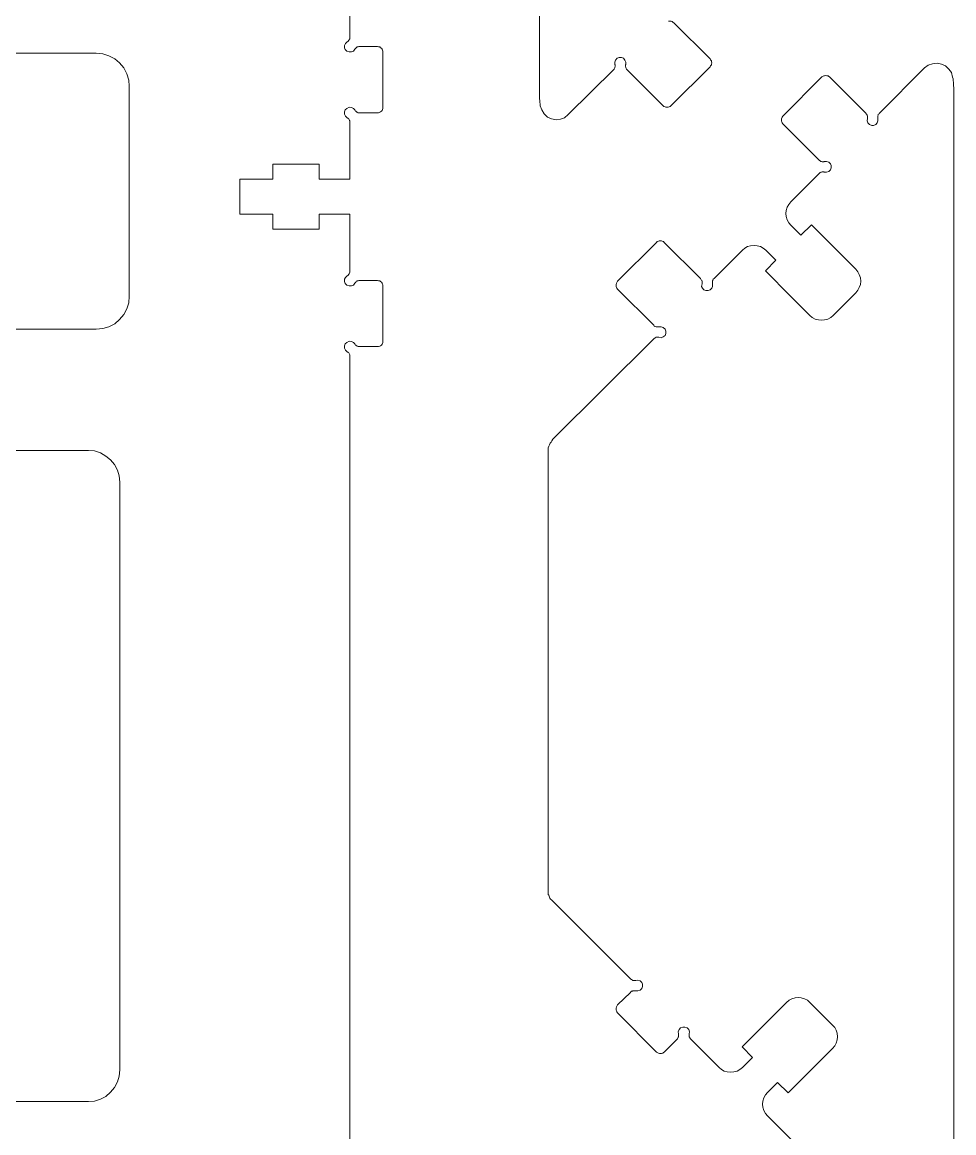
# Model space of a CAD drawing. Header units: inches. Extents: x 0 to 612, y 168 to 624.
# Drawn here: x 525.3 to 608.1, y 396.7 to 495.4 of the extents above; entities that cross this region are included whole.
import ezdxf

# ---------------------------------------------------------------- set-up
doc = ezdxf.new("R2010")
doc.units = ezdxf.units.IN
doc.header["$MEASUREMENT"] = 0
doc.layers.add('Capa 1', color=7, linetype='Continuous')

# ---------------------------------------------------------------- blocks, each defined once
blk = doc.blocks.new('block 2')
at = {"layer": 'Capa 1', "color": 7, "lineweight": 9, "true_color": 0xffffff}
blk.add_lwpolyline([(586.666, 472.168), (586.666, 472.237), (586.666, 472.306), (586.666, 472.375), (586.666, 472.445), (586.7, 472.479), (586.7, 472.548), (586.735, 472.583), (586.805, 472.652)], dxfattribs=at)
blk = doc.blocks.new('block 3')
at = {"layer": 'Capa 1', "color": 7, "lineweight": 9, "true_color": 0xffffff}
blk.add_lwpolyline([(586.805, 472.652), (589.33, 475.177)], dxfattribs=at)
blk = doc.blocks.new('block 4')
at = {"layer": 'Capa 1', "color": 7, "lineweight": 9, "true_color": 0xffffff}
blk.add_lwpolyline([(572.484, 458.367), (581.443, 467.291)], dxfattribs=at)
blk = doc.blocks.new('block 5')
at = {"layer": 'Capa 1', "color": 7, "lineweight": 9, "true_color": 0xffffff}
blk.add_lwpolyline([(591.405, 475.177), (592.305, 474.278)], dxfattribs=at)
blk = doc.blocks.new('block 6')
at = {"layer": 'Capa 1', "color": 7, "lineweight": 9, "true_color": 0xffffff}
blk.add_lwpolyline([(594.519, 476.492), (593.619, 477.391)], dxfattribs=at)
blk = doc.blocks.new('block 8')
at = {"layer": 'Capa 1', "color": 7, "lineweight": 9, "true_color": 0xffffff}
blk.add_lwpolyline([(572.484, 458.367), (572.381, 458.228), (572.312, 458.125), (572.242, 458.021), (572.173, 457.882), (572.104, 457.744), (572.069, 457.605), (572.069, 457.467), (572.069, 457.294)], dxfattribs=at)
blk = doc.blocks.new('block 9')
at = {"layer": 'Capa 1', "color": 7, "lineweight": 9, "true_color": 0xffffff}
blk.add_lwpolyline([(596.144, 481.992), (596.179, 482.026), (596.248, 482.061), (596.282, 482.095), (596.352, 482.095), (596.421, 482.13), (596.489, 482.13), (596.559, 482.13), (596.594, 482.095)], dxfattribs=at)
blk = doc.blocks.new('block 10')
at = {"layer": 'Capa 1', "color": 7, "lineweight": 9, "true_color": 0xffffff}
blk.add_lwpolyline([(585.594, 472.652), (585.629, 472.583), (585.663, 472.548), (585.697, 472.479), (585.732, 472.445), (585.732, 472.375), (585.732, 472.306), (585.732, 472.237), (585.732, 472.168)], dxfattribs=at)
blk = doc.blocks.new('block 11')
at = {"layer": 'Capa 1', "color": 7, "lineweight": 9, "true_color": 0xffffff}
blk.add_lwpolyline([(585.732, 472.168), (585.697, 471.96), (585.767, 471.788), (585.905, 471.649), (586.078, 471.58), (586.285, 471.58), (586.458, 471.649), (586.597, 471.788), (586.666, 471.96), (586.666, 472.168)], dxfattribs=at)
blk = doc.blocks.new('block 12')
at = {"layer": 'Capa 1', "color": 7, "lineweight": 9, "true_color": 0xffffff}
blk.add_lwpolyline([(599.396, 473.482), (595.452, 477.426)], dxfattribs=at)
blk = doc.blocks.new('block 13')
at = {"layer": 'Capa 1', "color": 7, "lineweight": 9, "true_color": 0xffffff}
blk.add_lwpolyline([(593.584, 471.096), (591.37, 473.344)], dxfattribs=at)
blk = doc.blocks.new('block 14')
at = {"layer": 'Capa 1', "color": 7, "lineweight": 9, "true_color": 0xffffff}
blk.add_lwpolyline([(592.305, 474.278), (591.37, 473.344)], dxfattribs=at)
blk = doc.blocks.new('block 15')
at = {"layer": 'Capa 1', "color": 7, "lineweight": 9, "true_color": 0xffffff}
blk.add_lwpolyline([(591.405, 475.177), (591.163, 475.35), (590.921, 475.489), (590.645, 475.558), (590.367, 475.592), (590.056, 475.558), (589.779, 475.489), (589.537, 475.35), (589.33, 475.177)], dxfattribs=at)
blk = doc.blocks.new('block 16')
at = {"layer": 'Capa 1', "color": 7, "lineweight": 9, "true_color": 0xffffff}
blk.add_lwpolyline([(585.594, 472.652), (582.377, 475.869)], dxfattribs=at)
blk = doc.blocks.new('block 17')
at = {"layer": 'Capa 1', "color": 7, "lineweight": 9, "true_color": 0xffffff}
blk.add_lwpolyline([(582.377, 475.869), (582.308, 475.938), (582.204, 475.973), (582.135, 476.008), (582.031, 476.008), (581.928, 476.008), (581.858, 475.973), (581.754, 475.938), (581.686, 475.869)], dxfattribs=at)
blk = doc.blocks.new('block 18')
at = {"layer": 'Capa 1', "color": 7, "lineweight": 9, "true_color": 0xffffff}
blk.add_lwpolyline([(581.686, 475.869), (578.226, 472.41)], dxfattribs=at)
blk = doc.blocks.new('block 19')
at = {"layer": 'Capa 1', "color": 7, "lineweight": 9, "true_color": 0xffffff}
blk.add_lwpolyline([(578.226, 472.41), (578.156, 472.306), (578.122, 472.237), (578.088, 472.133), (578.088, 472.064), (578.088, 471.96), (578.122, 471.857), (578.156, 471.788), (578.226, 471.718)], dxfattribs=at)
blk = doc.blocks.new('block 20')
at = {"layer": 'Capa 1', "color": 7, "lineweight": 9, "true_color": 0xffffff}
blk.add_lwpolyline([(578.226, 471.718), (581.443, 468.501)], dxfattribs=at)
blk = doc.blocks.new('block 21')
at = {"layer": 'Capa 1', "color": 7, "lineweight": 9, "true_color": 0xffffff}
blk.add_lwpolyline([(581.893, 468.363), (581.858, 468.363), (581.789, 468.363), (581.72, 468.363), (581.65, 468.363), (581.581, 468.397), (581.547, 468.397), (581.478, 468.432), (581.443, 468.501)], dxfattribs=at)
blk = doc.blocks.new('block 22')
at = {"layer": 'Capa 1', "color": 7, "lineweight": 9, "true_color": 0xffffff}
blk.add_lwpolyline([(581.893, 467.429), (582.101, 467.395), (582.273, 467.464), (582.446, 467.602), (582.516, 467.775), (582.516, 467.982), (582.446, 468.155), (582.273, 468.294), (582.101, 468.363), (581.893, 468.363)], dxfattribs=at)
blk = doc.blocks.new('block 23')
at = {"layer": 'Capa 1', "color": 7, "lineweight": 9, "true_color": 0xffffff}
blk.add_lwpolyline([(581.443, 467.291), (581.478, 467.325), (581.547, 467.36), (581.581, 467.395), (581.65, 467.429), (581.72, 467.429), (581.789, 467.429), (581.858, 467.429), (581.893, 467.429)], dxfattribs=at)
blk = doc.blocks.new('block 24')
at = {"layer": 'Capa 1', "color": 7, "lineweight": 9, "true_color": 0xffffff}
blk.add_lwpolyline([(572.069, 457.294), (572.069, 418.138)], dxfattribs=at)
blk = doc.blocks.new('block 25')
at = {"layer": 'Capa 1', "color": 7, "lineweight": 9, "true_color": 0xffffff}
blk.add_lwpolyline([(572.069, 418.138), (572.069, 418.034), (572.069, 417.93), (572.104, 417.861), (572.139, 417.757), (572.173, 417.688), (572.207, 417.584), (572.276, 417.515), (572.346, 417.446)], dxfattribs=at)
blk = doc.blocks.new('block 26')
at = {"layer": 'Capa 1', "color": 7, "lineweight": 9, "true_color": 0xffffff}
blk.add_lwpolyline([(572.346, 417.446), (579.367, 410.424)], dxfattribs=at)
blk = doc.blocks.new('block 27')
at = {"layer": 'Capa 1', "color": 7, "lineweight": 9, "true_color": 0xffffff}
blk.add_lwpolyline([(579.367, 410.424), (579.402, 410.39), (579.472, 410.355), (579.54, 410.32), (579.575, 410.286), (579.645, 410.286), (579.713, 410.286), (579.782, 410.286), (579.852, 410.286)], dxfattribs=at)
blk = doc.blocks.new('block 28')
at = {"layer": 'Capa 1', "color": 7, "lineweight": 9, "true_color": 0xffffff}
blk.add_lwpolyline([(579.852, 410.286), (580.024, 410.32), (580.232, 410.251), (580.371, 410.113), (580.439, 409.94), (580.439, 409.732), (580.371, 409.56), (580.232, 409.421), (580.024, 409.352), (579.852, 409.352)], dxfattribs=at)
blk = doc.blocks.new('block 29')
at = {"layer": 'Capa 1', "color": 7, "lineweight": 9, "true_color": 0xffffff}
blk.add_lwpolyline([(579.852, 409.352), (579.782, 409.352), (579.713, 409.352), (579.645, 409.352), (579.575, 409.352), (579.54, 409.317), (579.472, 409.317), (579.402, 409.283), (579.367, 409.213)], dxfattribs=at)
blk = doc.blocks.new('block 30')
at = {"layer": 'Capa 1', "color": 7, "lineweight": 9, "true_color": 0xffffff}
blk.add_lwpolyline([(579.367, 409.213), (578.226, 408.106)], dxfattribs=at)
blk = doc.blocks.new('block 31')
at = {"layer": 'Capa 1', "color": 7, "lineweight": 9, "true_color": 0xffffff}
blk.add_lwpolyline([(578.226, 408.106), (578.156, 408.003), (578.122, 407.934), (578.088, 407.83), (578.088, 407.761), (578.088, 407.657), (578.122, 407.553), (578.156, 407.484), (578.226, 407.415)], dxfattribs=at)
blk = doc.blocks.new('block 32')
at = {"layer": 'Capa 1', "color": 7, "lineweight": 9, "true_color": 0xffffff}
blk.add_lwpolyline([(578.226, 407.415), (581.686, 403.921)], dxfattribs=at)
blk = doc.blocks.new('block 33')
at = {"layer": 'Capa 1', "color": 7, "lineweight": 9, "true_color": 0xffffff}
blk.add_lwpolyline([(581.686, 403.921), (581.754, 403.887), (581.858, 403.817), (581.962, 403.783), (582.031, 403.783), (582.135, 403.783), (582.238, 403.817), (582.308, 403.887), (582.377, 403.921)], dxfattribs=at)
blk = doc.blocks.new('block 34')
at = {"layer": 'Capa 1', "color": 7, "lineweight": 9, "true_color": 0xffffff}
blk.add_lwpolyline([(582.377, 403.921), (583.519, 405.062)], dxfattribs=at)
blk = doc.blocks.new('block 35')
at = {"layer": 'Capa 1', "color": 7, "lineweight": 9, "true_color": 0xffffff}
blk.add_lwpolyline([(583.519, 405.062), (583.553, 405.097), (583.588, 405.167), (583.622, 405.236), (583.656, 405.271), (583.656, 405.339), (583.656, 405.409), (583.656, 405.478), (583.656, 405.547)], dxfattribs=at)
blk = doc.blocks.new('block 36')
at = {"layer": 'Capa 1', "color": 7, "lineweight": 9, "true_color": 0xffffff}
blk.add_lwpolyline([(583.656, 405.547), (583.622, 405.72), (583.691, 405.928), (583.83, 406.066), (584.037, 406.135), (584.21, 406.135), (584.418, 406.066), (584.556, 405.928), (584.625, 405.72), (584.591, 405.547)], dxfattribs=at)
blk = doc.blocks.new('block 37')
at = {"layer": 'Capa 1', "color": 7, "lineweight": 9, "true_color": 0xffffff}
blk.add_lwpolyline([(584.591, 405.547), (584.591, 405.478), (584.591, 405.409), (584.591, 405.339), (584.591, 405.271), (584.625, 405.236), (584.66, 405.167), (584.694, 405.097), (584.729, 405.062)], dxfattribs=at)
blk = doc.blocks.new('block 38')
at = {"layer": 'Capa 1', "color": 7, "lineweight": 9, "true_color": 0xffffff}
blk.add_lwpolyline([(584.729, 405.062), (587.254, 402.538)], dxfattribs=at)
blk = doc.blocks.new('block 39')
at = {"layer": 'Capa 1', "color": 7, "lineweight": 9, "true_color": 0xffffff}
blk.add_lwpolyline([(587.254, 402.538), (587.462, 402.365), (587.704, 402.226), (587.98, 402.157), (588.292, 402.123), (588.568, 402.157), (588.846, 402.226), (589.088, 402.365), (589.33, 402.538)], dxfattribs=at)
blk = doc.blocks.new('block 40')
at = {"layer": 'Capa 1', "color": 7, "lineweight": 9, "true_color": 0xffffff}
blk.add_lwpolyline([(589.33, 402.538), (590.229, 403.437)], dxfattribs=at)
blk = doc.blocks.new('block 41')
at = {"layer": 'Capa 1', "color": 7, "lineweight": 9, "true_color": 0xffffff}
blk.add_lwpolyline([(590.229, 403.437), (589.295, 404.371)], dxfattribs=at)
blk = doc.blocks.new('block 42')
at = {"layer": 'Capa 1', "color": 7, "lineweight": 9, "true_color": 0xffffff}
blk.add_lwpolyline([(589.295, 404.371), (593.238, 408.314)], dxfattribs=at)
blk = doc.blocks.new('block 43')
at = {"layer": 'Capa 1', "color": 7, "lineweight": 9, "true_color": 0xffffff}
blk.add_lwpolyline([(593.238, 408.314), (593.48, 408.522), (593.723, 408.66), (593.999, 408.729), (594.276, 408.764), (594.553, 408.729), (594.829, 408.66), (595.106, 408.522), (595.313, 408.314)], dxfattribs=at)
blk = doc.blocks.new('block 44')
at = {"layer": 'Capa 1', "color": 7, "lineweight": 9, "true_color": 0xffffff}
blk.add_lwpolyline([(595.313, 408.314), (597.32, 406.308)], dxfattribs=at)
blk = doc.blocks.new('block 45')
at = {"layer": 'Capa 1', "color": 7, "lineweight": 9, "true_color": 0xffffff}
blk.add_lwpolyline([(597.32, 406.308), (597.527, 406.101), (597.666, 405.858), (597.735, 405.582), (597.77, 405.271), (597.735, 404.994), (597.666, 404.717), (597.527, 404.475), (597.32, 404.232)], dxfattribs=at)
blk = doc.blocks.new('block 46')
at = {"layer": 'Capa 1', "color": 7, "lineweight": 9, "true_color": 0xffffff}
blk.add_lwpolyline([(597.32, 404.232), (593.377, 400.289)], dxfattribs=at)
blk = doc.blocks.new('block 47')
at = {"layer": 'Capa 1', "color": 7, "lineweight": 9, "true_color": 0xffffff}
blk.add_lwpolyline([(593.377, 400.289), (592.443, 401.223)], dxfattribs=at)
blk = doc.blocks.new('block 48')
at = {"layer": 'Capa 1', "color": 7, "lineweight": 9, "true_color": 0xffffff}
blk.add_lwpolyline([(592.443, 401.223), (591.543, 400.324)], dxfattribs=at)
blk = doc.blocks.new('block 49')
at = {"layer": 'Capa 1', "color": 7, "lineweight": 9, "true_color": 0xffffff}
blk.add_lwpolyline([(591.543, 400.324), (591.37, 400.116), (591.232, 399.839), (591.128, 399.563), (591.094, 399.286), (591.128, 399.009), (591.232, 398.732), (591.37, 398.456), (591.543, 398.249)], dxfattribs=at)
blk = doc.blocks.new('block 50')
at = {"layer": 'Capa 1', "color": 7, "lineweight": 9, "true_color": 0xffffff}
blk.add_lwpolyline([(591.543, 398.249), (594.068, 395.724)], dxfattribs=at)
blk = doc.blocks.new('block 64')
at = {"layer": 'Capa 1', "color": 7, "lineweight": 9, "true_color": 0xffffff}
blk.add_lwpolyline([(608.112, 390.466), (608.112, 489.325)], dxfattribs=at)
blk = doc.blocks.new('block 65')
at = {"layer": 'Capa 1', "color": 7, "lineweight": 9, "true_color": 0xffffff}
blk.add_lwpolyline([(608.112, 489.325), (608.112, 489.463), (608.112, 489.636), (608.077, 489.774), (608.077, 489.947), (608.077, 490.086), (608.043, 490.259), (608.043, 490.397), (608.009, 490.536)], dxfattribs=at)
blk = doc.blocks.new('block 66')
at = {"layer": 'Capa 1', "color": 7, "lineweight": 9, "true_color": 0xffffff}
blk.add_lwpolyline([(608.009, 490.536), (607.904, 490.951), (607.662, 491.262), (607.386, 491.539), (607.005, 491.711), (606.625, 491.781), (606.21, 491.746), (605.829, 491.607), (605.518, 491.366)], dxfattribs=at)
blk = doc.blocks.new('block 67')
at = {"layer": 'Capa 1', "color": 7, "lineweight": 9, "true_color": 0xffffff}
blk.add_lwpolyline([(601.505, 487.353), (605.518, 491.366)], dxfattribs=at)
blk = doc.blocks.new('block 68')
at = {"layer": 'Capa 1', "color": 7, "lineweight": 9, "true_color": 0xffffff}
blk.add_lwpolyline([(601.367, 486.869), (601.367, 486.938), (601.367, 487.007), (601.367, 487.077), (601.367, 487.111), (601.401, 487.18), (601.401, 487.25), (601.471, 487.284), (601.505, 487.353)], dxfattribs=at)
blk = doc.blocks.new('block 69')
at = {"layer": 'Capa 1', "color": 7, "lineweight": 9, "true_color": 0xffffff}
blk.add_lwpolyline([(600.434, 486.869), (600.398, 486.661), (600.468, 486.488), (600.606, 486.35), (600.813, 486.246), (600.986, 486.246), (601.194, 486.35), (601.298, 486.488), (601.367, 486.661), (601.367, 486.869)], dxfattribs=at)
blk = doc.blocks.new('block 70')
at = {"layer": 'Capa 1', "color": 7, "lineweight": 9, "true_color": 0xffffff}
blk.add_lwpolyline([(600.295, 487.353), (600.329, 487.284), (600.364, 487.25), (600.398, 487.18), (600.434, 487.111), (600.434, 487.077), (600.434, 487.007), (600.434, 486.938), (600.434, 486.869)], dxfattribs=at)
blk = doc.blocks.new('block 71')
at = {"layer": 'Capa 1', "color": 7, "lineweight": 9, "true_color": 0xffffff}
blk.add_lwpolyline([(600.295, 487.353), (597.078, 490.57)], dxfattribs=at)
blk = doc.blocks.new('block 72')
at = {"layer": 'Capa 1', "color": 7, "lineweight": 9, "true_color": 0xffffff}
blk.add_lwpolyline([(597.078, 490.57), (597.009, 490.604), (596.939, 490.674), (596.836, 490.674), (596.731, 490.708), (596.628, 490.674), (596.559, 490.674), (596.455, 490.604), (596.386, 490.57)], dxfattribs=at)
blk = doc.blocks.new('block 73')
at = {"layer": 'Capa 1', "color": 7, "lineweight": 9, "true_color": 0xffffff}
blk.add_lwpolyline([(596.386, 490.57), (592.927, 487.077)], dxfattribs=at)
blk = doc.blocks.new('block 74')
at = {"layer": 'Capa 1', "color": 7, "lineweight": 9, "true_color": 0xffffff}
blk.add_lwpolyline([(592.927, 487.077), (592.857, 487.007), (592.823, 486.938), (592.789, 486.834), (592.789, 486.73), (592.789, 486.661), (592.823, 486.558), (592.857, 486.488), (592.927, 486.385)], dxfattribs=at)
blk = doc.blocks.new('block 75')
at = {"layer": 'Capa 1', "color": 7, "lineweight": 9, "true_color": 0xffffff}
blk.add_lwpolyline([(592.927, 486.385), (596.144, 483.167)], dxfattribs=at)
blk = doc.blocks.new('block 76')
at = {"layer": 'Capa 1', "color": 7, "lineweight": 9, "true_color": 0xffffff}
blk.add_lwpolyline([(596.594, 483.064), (596.559, 483.029), (596.489, 483.029), (596.421, 483.029), (596.352, 483.064), (596.282, 483.064), (596.248, 483.099), (596.179, 483.133), (596.144, 483.167)], dxfattribs=at)
blk = doc.blocks.new('block 77')
at = {"layer": 'Capa 1', "color": 7, "lineweight": 9, "true_color": 0xffffff}
blk.add_lwpolyline([(596.594, 482.095), (596.801, 482.095), (597.009, 482.165), (597.146, 482.303), (597.216, 482.476), (597.216, 482.684), (597.146, 482.856), (597.009, 482.995), (596.801, 483.064), (596.594, 483.064)], dxfattribs=at)
blk = doc.blocks.new('block 78')
at = {"layer": 'Capa 1', "color": 7, "lineweight": 9, "true_color": 0xffffff}
blk.add_lwpolyline([(593.619, 479.467), (596.144, 481.992)], dxfattribs=at)
blk = doc.blocks.new('block 79')
at = {"layer": 'Capa 1', "color": 7, "lineweight": 9, "true_color": 0xffffff}
blk.add_lwpolyline([(593.619, 479.467), (593.445, 479.225), (593.308, 478.982), (593.203, 478.706), (593.169, 478.429), (593.203, 478.152), (593.308, 477.875), (593.445, 477.599), (593.619, 477.391)], dxfattribs=at)
blk = doc.blocks.new('block 80')
at = {"layer": 'Capa 1', "color": 7, "lineweight": 9, "true_color": 0xffffff}
blk.add_lwpolyline([(595.452, 477.426), (594.519, 476.492)], dxfattribs=at)
blk = doc.blocks.new('block 81')
at = {"layer": 'Capa 1', "color": 7, "lineweight": 9, "true_color": 0xffffff}
blk.add_lwpolyline([(599.396, 473.482), (599.568, 473.24), (599.707, 472.998), (599.811, 472.722), (599.845, 472.41), (599.811, 472.133), (599.707, 471.857), (599.568, 471.615), (599.396, 471.372)], dxfattribs=at)
blk = doc.blocks.new('block 82')
at = {"layer": 'Capa 1', "color": 7, "lineweight": 9, "true_color": 0xffffff}
blk.add_lwpolyline([(597.39, 469.366), (599.396, 471.372)], dxfattribs=at)
blk = doc.blocks.new('block 83')
at = {"layer": 'Capa 1', "color": 7, "lineweight": 9, "true_color": 0xffffff}
blk.add_lwpolyline([(597.39, 469.366), (597.182, 469.193), (596.904, 469.055), (596.628, 468.986), (596.352, 468.951), (596.075, 468.986), (595.798, 469.055), (595.521, 469.193), (595.313, 469.366)], dxfattribs=at)
blk = doc.blocks.new('block 84')
at = {"layer": 'Capa 1', "color": 7, "lineweight": 9, "true_color": 0xffffff}
blk.add_lwpolyline([(593.584, 471.096), (595.313, 469.366)], dxfattribs=at)
blk = doc.blocks.new('block 90')
at = {"layer": 'Capa 1', "color": 7, "lineweight": 9, "true_color": 0xffffff}
blk.add_lwpolyline([(571.343, 488.01), (571.48, 487.63), (571.688, 487.284), (572, 487.007), (572.346, 486.834), (572.761, 486.765), (573.142, 486.8), (573.521, 486.938), (573.833, 487.215)], dxfattribs=at)
blk = doc.blocks.new('block 154')
at = {"layer": 'Capa 1', "color": 7, "lineweight": 9, "true_color": 0xffffff}
blk.add_lwpolyline([(571.273, 588.08), (571.273, 489.256)], dxfattribs=at)
blk = doc.blocks.new('block 155')
at = {"layer": 'Capa 1', "color": 7, "lineweight": 9, "true_color": 0xffffff}
blk.add_lwpolyline([(571.273, 489.256), (571.273, 489.083), (571.273, 488.944), (571.273, 488.771), (571.273, 488.633), (571.308, 488.46), (571.308, 488.322), (571.343, 488.148), (571.343, 488.01)], dxfattribs=at)
blk = doc.blocks.new('block 156')
at = {"layer": 'Capa 1', "color": 7, "lineweight": 9, "true_color": 0xffffff}
blk.add_lwpolyline([(577.88, 491.228), (573.833, 487.215)], dxfattribs=at)
blk = doc.blocks.new('block 157')
at = {"layer": 'Capa 1', "color": 7, "lineweight": 9, "true_color": 0xffffff}
blk.add_lwpolyline([(577.983, 491.677), (578.019, 491.642), (578.019, 491.573), (578.019, 491.504), (577.983, 491.435), (577.983, 491.366), (577.949, 491.331), (577.915, 491.262), (577.88, 491.228)], dxfattribs=at)
blk = doc.blocks.new('block 158')
at = {"layer": 'Capa 1', "color": 7, "lineweight": 9, "true_color": 0xffffff}
blk.add_lwpolyline([(578.953, 491.677), (578.953, 491.884), (578.884, 492.058), (578.745, 492.23), (578.572, 492.299), (578.364, 492.299), (578.191, 492.23), (578.053, 492.058), (577.983, 491.884), (577.983, 491.677)], dxfattribs=at)
blk = doc.blocks.new('block 159')
at = {"layer": 'Capa 1', "color": 7, "lineweight": 9, "true_color": 0xffffff}
blk.add_lwpolyline([(579.057, 491.228), (579.021, 491.262), (578.987, 491.331), (578.953, 491.366), (578.953, 491.435), (578.918, 491.504), (578.918, 491.573), (578.918, 491.642), (578.953, 491.677)], dxfattribs=at)
blk = doc.blocks.new('block 160')
at = {"layer": 'Capa 1', "color": 7, "lineweight": 9, "true_color": 0xffffff}
blk.add_lwpolyline([(579.057, 491.228), (582.273, 488.01)], dxfattribs=at)
blk = doc.blocks.new('block 161')
at = {"layer": 'Capa 1', "color": 7, "lineweight": 9, "true_color": 0xffffff}
blk.add_lwpolyline([(582.273, 488.01), (582.343, 487.941), (582.446, 487.907), (582.516, 487.872), (582.619, 487.872), (582.723, 487.872), (582.826, 487.907), (582.896, 487.941), (582.965, 488.01)], dxfattribs=at)
blk = doc.blocks.new('block 162')
at = {"layer": 'Capa 1', "color": 7, "lineweight": 9, "true_color": 0xffffff}
blk.add_lwpolyline([(582.965, 488.01), (586.458, 491.469)], dxfattribs=at)
blk = doc.blocks.new('block 163')
at = {"layer": 'Capa 1', "color": 7, "lineweight": 9, "true_color": 0xffffff}
blk.add_lwpolyline([(586.458, 491.469), (586.493, 491.539), (586.562, 491.642), (586.562, 491.711), (586.597, 491.815), (586.562, 491.919), (586.562, 491.988), (586.493, 492.092), (586.458, 492.161)], dxfattribs=at)
blk = doc.blocks.new('block 164')
at = {"layer": 'Capa 1', "color": 7, "lineweight": 9, "true_color": 0xffffff}
blk.add_lwpolyline([(586.458, 492.161), (583.241, 495.378)], dxfattribs=at)
blk = doc.blocks.new('block 165')
at = {"layer": 'Capa 1', "color": 7, "lineweight": 9, "true_color": 0xffffff}
blk.add_lwpolyline([(582.758, 495.517), (582.826, 495.517), (582.896, 495.517), (582.965, 495.517), (582.999, 495.517), (583.068, 495.482), (583.138, 495.447), (583.172, 495.413), (583.241, 495.378)], dxfattribs=at)
blk = doc.blocks.new('block 2497')
at = {"layer": 'Capa 1', "color": 7, "lineweight": 9, "true_color": 0xffffff}
blk.add_lwpolyline([(554.428, 465.734), (554.428, 376.457)], dxfattribs=at)
blk = doc.blocks.new('block 2498')
at = {"layer": 'Capa 1', "color": 7, "lineweight": 9, "true_color": 0xffffff}
blk.add_lwpolyline([(554.428, 465.734), (554.428, 465.803), (554.428, 465.873), (554.394, 465.942), (554.358, 465.977), (554.324, 466.045), (554.289, 466.08), (554.255, 466.115), (554.186, 466.149)], dxfattribs=at)
blk = doc.blocks.new('block 2499')
at = {"layer": 'Capa 1', "color": 7, "lineweight": 9, "true_color": 0xffffff}
blk.add_lwpolyline([(554.878, 466.841), (554.739, 466.979), (554.566, 467.048), (554.358, 467.083), (554.151, 466.979), (554.013, 466.841), (553.943, 466.668), (553.943, 466.46), (554.048, 466.288), (554.186, 466.149)], dxfattribs=at)
blk = doc.blocks.new('block 2500')
at = {"layer": 'Capa 1', "color": 7, "lineweight": 9, "true_color": 0xffffff}
blk.add_lwpolyline([(554.878, 466.841), (554.912, 466.772), (554.947, 466.737), (554.981, 466.703), (555.051, 466.668), (555.085, 466.634), (555.154, 466.599), (555.224, 466.599), (555.293, 466.599)], dxfattribs=at)
blk = doc.blocks.new('block 2501')
at = {"layer": 'Capa 1', "color": 7, "lineweight": 9, "true_color": 0xffffff}
blk.add_lwpolyline([(556.884, 466.599), (555.293, 466.599)], dxfattribs=at)
blk = doc.blocks.new('block 2502')
at = {"layer": 'Capa 1', "color": 7, "lineweight": 9, "true_color": 0xffffff}
blk.add_lwpolyline([(556.884, 466.599), (556.987, 466.599), (557.092, 466.634), (557.161, 466.668), (557.229, 466.737), (557.299, 466.807), (557.334, 466.875), (557.368, 466.979), (557.368, 467.083)], dxfattribs=at)
blk = doc.blocks.new('block 2503')
at = {"layer": 'Capa 1', "color": 7, "lineweight": 9, "true_color": 0xffffff}
blk.add_lwpolyline([(557.368, 471.995), (557.368, 467.083)], dxfattribs=at)
blk = doc.blocks.new('block 2504')
at = {"layer": 'Capa 1', "color": 7, "lineweight": 9, "true_color": 0xffffff}
blk.add_lwpolyline([(557.368, 471.995), (557.368, 472.064), (557.334, 472.168), (557.299, 472.237), (557.229, 472.341), (557.161, 472.375), (557.092, 472.445), (556.987, 472.445), (556.884, 472.479)], dxfattribs=at)
blk = doc.blocks.new('block 2505')
at = {"layer": 'Capa 1', "color": 7, "lineweight": 9, "true_color": 0xffffff}
blk.add_lwpolyline([(555.293, 472.479), (556.884, 472.479)], dxfattribs=at)
blk = doc.blocks.new('block 2506')
at = {"layer": 'Capa 1', "color": 7, "lineweight": 9, "true_color": 0xffffff}
blk.add_lwpolyline([(555.293, 472.479), (555.224, 472.479), (555.154, 472.445), (555.085, 472.445), (555.051, 472.41), (554.981, 472.375), (554.947, 472.341), (554.912, 472.271), (554.878, 472.237)], dxfattribs=at)
blk = doc.blocks.new('block 2507')
at = {"layer": 'Capa 1', "color": 7, "lineweight": 9, "true_color": 0xffffff}
blk.add_lwpolyline([(554.186, 472.895), (554.048, 472.756), (553.943, 472.583), (553.943, 472.375), (554.013, 472.203), (554.151, 472.064), (554.358, 471.995), (554.566, 471.995), (554.739, 472.064), (554.878, 472.237)], dxfattribs=at)
blk = doc.blocks.new('block 2508')
at = {"layer": 'Capa 1', "color": 7, "lineweight": 9, "true_color": 0xffffff}
blk.add_lwpolyline([(554.186, 472.895), (554.255, 472.929), (554.289, 472.963), (554.324, 473.033), (554.358, 473.067), (554.394, 473.137), (554.428, 473.206), (554.428, 473.24), (554.428, 473.31)], dxfattribs=at)
blk = doc.blocks.new('block 2509')
at = {"layer": 'Capa 1', "color": 7, "lineweight": 9, "true_color": 0xffffff}
blk.add_lwpolyline([(554.428, 478.36), (554.428, 473.31)], dxfattribs=at)
blk = doc.blocks.new('block 2510')
at = {"layer": 'Capa 1', "color": 7, "lineweight": 9, "true_color": 0xffffff}
blk.add_lwpolyline([(551.695, 478.36), (554.428, 478.36)], dxfattribs=at)
blk = doc.blocks.new('block 2511')
at = {"layer": 'Capa 1', "color": 7, "lineweight": 9, "true_color": 0xffffff}
blk.add_lwpolyline([(551.695, 477.045), (551.695, 478.36)], dxfattribs=at)
blk = doc.blocks.new('block 2512')
at = {"layer": 'Capa 1', "color": 7, "lineweight": 9, "true_color": 0xffffff}
blk.add_lwpolyline([(547.579, 477.045), (551.695, 477.045)], dxfattribs=at)
blk = doc.blocks.new('block 2513')
at = {"layer": 'Capa 1', "color": 7, "lineweight": 9, "true_color": 0xffffff}
blk.add_lwpolyline([(547.579, 478.36), (547.579, 477.045)], dxfattribs=at)
blk = doc.blocks.new('block 2514')
at = {"layer": 'Capa 1', "color": 7, "lineweight": 9, "true_color": 0xffffff}
blk.add_lwpolyline([(544.639, 478.36), (547.579, 478.36)], dxfattribs=at)
blk = doc.blocks.new('block 2515')
at = {"layer": 'Capa 1', "color": 7, "lineweight": 9, "true_color": 0xffffff}
blk.add_lwpolyline([(544.639, 481.473), (544.639, 478.36)], dxfattribs=at)
blk = doc.blocks.new('block 2516')
at = {"layer": 'Capa 1', "color": 7, "lineweight": 9, "true_color": 0xffffff}
blk.add_lwpolyline([(547.579, 481.473), (544.639, 481.473)], dxfattribs=at)
blk = doc.blocks.new('block 2517')
at = {"layer": 'Capa 1', "color": 7, "lineweight": 9, "true_color": 0xffffff}
blk.add_lwpolyline([(547.579, 482.822), (547.579, 481.473)], dxfattribs=at)
blk = doc.blocks.new('block 2518')
at = {"layer": 'Capa 1', "color": 7, "lineweight": 9, "true_color": 0xffffff}
blk.add_lwpolyline([(551.695, 482.822), (547.579, 482.822)], dxfattribs=at)
blk = doc.blocks.new('block 2519')
at = {"layer": 'Capa 1', "color": 7, "lineweight": 9, "true_color": 0xffffff}
blk.add_lwpolyline([(551.695, 481.473), (551.695, 482.822)], dxfattribs=at)
blk = doc.blocks.new('block 2520')
at = {"layer": 'Capa 1', "color": 7, "lineweight": 9, "true_color": 0xffffff}
blk.add_lwpolyline([(554.428, 481.473), (551.695, 481.473)], dxfattribs=at)
blk = doc.blocks.new('block 2521')
at = {"layer": 'Capa 1', "color": 7, "lineweight": 9, "true_color": 0xffffff}
blk.add_lwpolyline([(554.428, 486.523), (554.428, 486.592), (554.428, 486.661), (554.394, 486.696), (554.358, 486.765), (554.324, 486.834), (554.289, 486.869), (554.255, 486.903), (554.186, 486.938)], dxfattribs=at)
blk = doc.blocks.new('block 2636')
at = {"layer": 'Capa 1', "color": 7, "lineweight": 9, "true_color": 0xffffff}
blk.add_lwpolyline([(554.428, 486.523), (554.428, 481.473)], dxfattribs=at)
blk = doc.blocks.new('block 2637')
at = {"layer": 'Capa 1', "color": 7, "lineweight": 9, "true_color": 0xffffff}
blk.add_lwpolyline([(554.878, 487.63), (554.739, 487.768), (554.566, 487.837), (554.358, 487.872), (554.151, 487.768), (554.013, 487.63), (553.943, 487.457), (553.943, 487.25), (554.048, 487.077), (554.186, 486.938)], dxfattribs=at)
blk = doc.blocks.new('block 2638')
at = {"layer": 'Capa 1', "color": 7, "lineweight": 9, "true_color": 0xffffff}
blk.add_lwpolyline([(554.878, 487.63), (554.912, 487.561), (554.947, 487.526), (554.981, 487.491), (555.051, 487.422), (555.085, 487.422), (555.154, 487.388), (555.224, 487.388), (555.293, 487.388)], dxfattribs=at)
blk = doc.blocks.new('block 2639')
at = {"layer": 'Capa 1', "color": 7, "lineweight": 9, "true_color": 0xffffff}
blk.add_lwpolyline([(556.884, 487.388), (555.293, 487.388)], dxfattribs=at)
blk = doc.blocks.new('block 2640')
at = {"layer": 'Capa 1', "color": 7, "lineweight": 9, "true_color": 0xffffff}
blk.add_lwpolyline([(556.884, 487.388), (556.987, 487.388), (557.092, 487.422), (557.161, 487.457), (557.229, 487.526), (557.299, 487.595), (557.334, 487.665), (557.368, 487.768), (557.368, 487.872)], dxfattribs=at)
blk = doc.blocks.new('block 2641')
at = {"layer": 'Capa 1', "color": 7, "lineweight": 9, "true_color": 0xffffff}
blk.add_lwpolyline([(557.368, 492.749), (557.368, 487.872)], dxfattribs=at)
blk = doc.blocks.new('block 2642')
at = {"layer": 'Capa 1', "color": 7, "lineweight": 9, "true_color": 0xffffff}
blk.add_lwpolyline([(557.368, 492.749), (557.368, 492.853), (557.334, 492.957), (557.299, 493.026), (557.229, 493.13), (557.161, 493.164), (557.092, 493.233), (556.987, 493.233), (556.884, 493.268)], dxfattribs=at)
blk = doc.blocks.new('block 2643')
at = {"layer": 'Capa 1', "color": 7, "lineweight": 9, "true_color": 0xffffff}
blk.add_lwpolyline([(555.293, 493.268), (556.884, 493.268)], dxfattribs=at)
blk = doc.blocks.new('block 2644')
at = {"layer": 'Capa 1', "color": 7, "lineweight": 9, "true_color": 0xffffff}
blk.add_lwpolyline([(555.293, 493.268), (555.224, 493.268), (555.154, 493.233), (555.085, 493.233), (555.051, 493.199), (554.981, 493.164), (554.947, 493.13), (554.912, 493.061), (554.878, 493.026)], dxfattribs=at)
blk = doc.blocks.new('block 2645')
at = {"layer": 'Capa 1', "color": 7, "lineweight": 9, "true_color": 0xffffff}
blk.add_lwpolyline([(554.186, 493.683), (554.048, 493.545), (553.943, 493.372), (553.943, 493.164), (554.013, 492.991), (554.151, 492.853), (554.358, 492.784), (554.566, 492.784), (554.739, 492.853), (554.878, 493.026)], dxfattribs=at)
blk = doc.blocks.new('block 2646')
at = {"layer": 'Capa 1', "color": 7, "lineweight": 9, "true_color": 0xffffff}
blk.add_lwpolyline([(554.186, 493.683), (554.255, 493.718), (554.289, 493.752), (554.324, 493.822), (554.358, 493.856), (554.394, 493.925), (554.428, 493.96), (554.428, 494.029), (554.428, 494.098)], dxfattribs=at)
blk = doc.blocks.new('block 2647')
at = {"layer": 'Capa 1', "color": 7, "lineweight": 9, "true_color": 0xffffff}
blk.add_lwpolyline([(554.428, 538.754), (554.428, 494.098)], dxfattribs=at)
blk = doc.blocks.new('block 2672')
at = {"layer": 'Capa 1', "color": 7, "lineweight": 9, "true_color": 0xffffff}
blk.add_lwpolyline([(534.815, 471.096), (534.815, 489.74)], dxfattribs=at)
blk = doc.blocks.new('block 2673')
at = {"layer": 'Capa 1', "color": 7, "lineweight": 9, "true_color": 0xffffff}
blk.add_lwpolyline([(534.815, 471.096), (534.78, 470.508), (534.607, 469.954), (534.331, 469.47), (533.95, 469.021), (533.535, 468.64), (533.017, 468.363), (532.463, 468.225), (531.875, 468.155)], dxfattribs=at)
blk = doc.blocks.new('block 2674')
at = {"layer": 'Capa 1', "color": 7, "lineweight": 9, "true_color": 0xffffff}
blk.add_lwpolyline([(531.875, 468.155), (458.682, 468.155)], dxfattribs=at)
blk = doc.blocks.new('block 2678')
at = {"layer": 'Capa 1', "color": 7, "lineweight": 9, "true_color": 0xffffff}
blk.add_lwpolyline([(531.875, 492.68), (453.251, 492.68)], dxfattribs=at)
blk = doc.blocks.new('block 2679')
at = {"layer": 'Capa 1', "color": 7, "lineweight": 9, "true_color": 0xffffff}
blk.add_lwpolyline([(534.815, 489.74), (534.78, 490.293), (534.607, 490.847), (534.331, 491.366), (533.95, 491.815), (533.535, 492.161), (533.017, 492.438), (532.463, 492.611), (531.875, 492.68)], dxfattribs=at)
blk = doc.blocks.new('block 2680')
at = {"layer": 'Capa 1', "color": 7, "lineweight": 9, "true_color": 0xffffff}
blk.add_lwpolyline([(533.985, 454.562), (533.916, 455.115), (533.777, 455.634), (533.501, 456.118), (533.155, 456.533), (532.739, 456.879), (532.256, 457.156), (531.736, 457.329), (531.184, 457.363)], dxfattribs=at)
blk = doc.blocks.new('block 2681')
at = {"layer": 'Capa 1', "color": 7, "lineweight": 9, "true_color": 0xffffff}
blk.add_lwpolyline([(533.985, 454.562), (533.985, 402.33)], dxfattribs=at)
blk = doc.blocks.new('block 2682')
at = {"layer": 'Capa 1', "color": 7, "lineweight": 9, "true_color": 0xffffff}
blk.add_lwpolyline([(533.985, 402.33), (533.916, 401.777), (533.777, 401.258), (533.501, 400.773), (533.155, 400.358), (532.739, 399.978), (532.256, 399.736), (531.736, 399.563), (531.184, 399.528)], dxfattribs=at)
blk = doc.blocks.new('block 2683')
at = {"layer": 'Capa 1', "color": 7, "lineweight": 9, "true_color": 0xffffff}
blk.add_lwpolyline([(531.184, 399.528), (477.741, 399.528)], dxfattribs=at)
blk = doc.blocks.new('block 2687')
at = {"layer": 'Capa 1', "color": 7, "lineweight": 9, "true_color": 0xffffff}
blk.add_lwpolyline([(531.184, 457.363), (462.521, 457.363)], dxfattribs=at)

msp = doc.modelspace()

# ---------------------------------------------------------------- block references
at = {"layer": 'Capa 1'}
for name in ['block 154', 'block 2647', 'block 165', 'block 164', 'block 2645', 'block 2646', 'block 2678', 'block 2679', 'block 2644', 'block 2643', 'block 2642', 'block 2641', 'block 157', 'block 158', 'block 159', 'block 162', 'block 163', 'block 66', 'block 156', 'block 160', 'block 73', 'block 72', 'block 71', 'block 67', 'block 65', 'block 2672', 'block 155', 'block 64', 'block 2637', 'block 2638', 'block 2640', 'block 90', 'block 161', 'block 2521', 'block 2636', 'block 2639', 'block 74', 'block 70', 'block 69', 'block 68', 'block 75', 'block 2517', 'block 2518', 'block 2519', 'block 76', 'block 77', 'block 78', 'block 9', 'block 2515', 'block 2516', 'block 2520', 'block 79', 'block 2514', 'block 2513', 'block 2510', 'block 2511', 'block 2509', 'block 2512', 'block 6', 'block 80', 'block 12', 'block 18', 'block 17', 'block 16', 'block 3', 'block 15', 'block 5', 'block 14', 'block 2507', 'block 2508', 'block 13', 'block 81', 'block 2506', 'block 2505', 'block 2504', 'block 2503', 'block 19', 'block 10', 'block 11', 'block 2', 'block 2673', 'block 20', 'block 84', 'block 82', 'block 83', 'block 2674', 'block 21', 'block 22', 'block 2499', 'block 2500', 'block 2502', 'block 4', 'block 23', 'block 2498', 'block 2501', 'block 2497', 'block 8', 'block 2687', 'block 2680', 'block 24', 'block 2681', 'block 25', 'block 26', 'block 27', 'block 28', 'block 30', 'block 29', 'block 43', 'block 31', 'block 42', 'block 44', 'block 32', 'block 36', 'block 45', 'block 34', 'block 35', 'block 37', 'block 38', 'block 33', 'block 41', 'block 46', 'block 40', 'block 2682', 'block 39', 'block 48', 'block 47', 'block 49', 'block 2683', 'block 50']:
    msp.add_blockref(name, (0, 0), dxfattribs=at)

doc.saveas('drawing.dxf')
